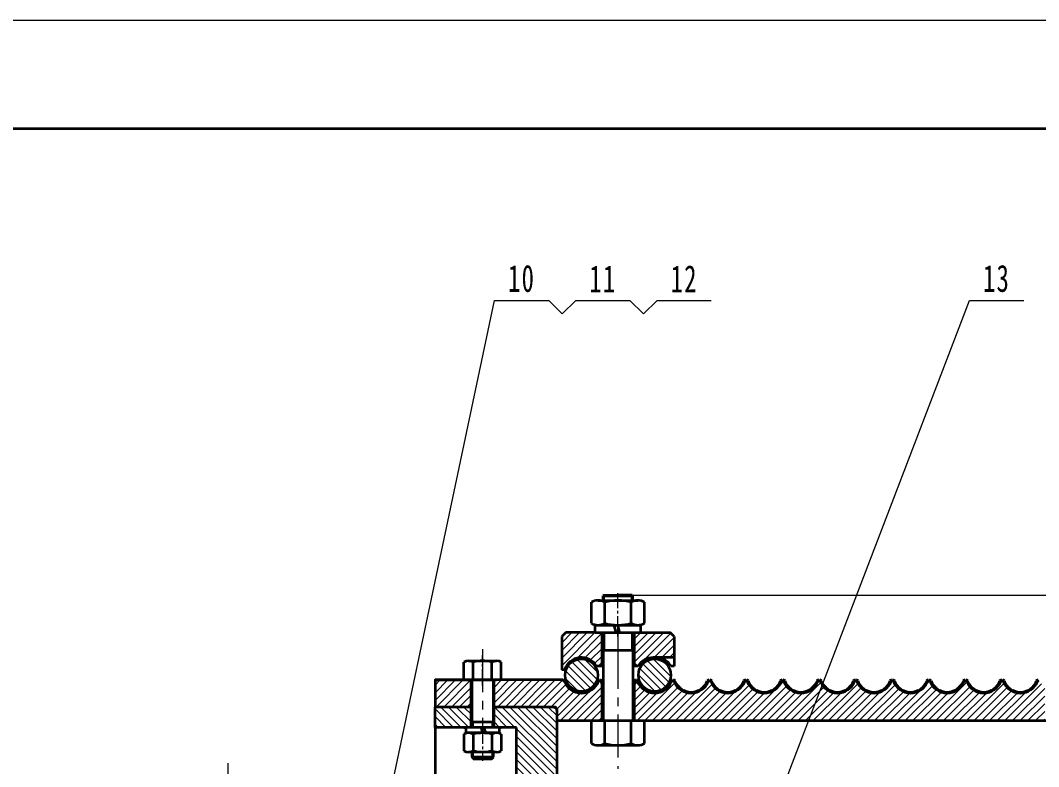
# Model space of a CAD drawing. Header units: millimetres. Extents: x -2378 to 2378, y -1682 to 1682.
# Drawn here: x -699 to 53, y 1131 to 1682 of the extents above; entities that cross this region are included whole.
import ezdxf

# ---------------------------------------------------------------- set-up
doc = ezdxf.new("R2010")
doc.units = ezdxf.units.MM
doc.linetypes.add('CENTER', pattern=[50.8, 31.75, -6.35, 6.35, -6.35])
doc.linetypes.add('点画线', pattern=[18, 12, -2, 2, -2])
doc.layers.get('0').update_dxf_attribs({"lineweight": 35})
for name, color, linetype, lineweight in [('中心线', 1, 'CENTER', 15), ('中心线层', 1, '点画线', 18), ('剖面线层', 4, 'Continuous', 18), ('尺寸线层', 3, 'Continuous', 18), ('粗实线', 7, 'Continuous', 50), ('粗实线层', 7, 'Continuous', 35), ('细实线', 7, 'Continuous', 18), ('细实线层', 7, 'Continuous', 18)]:
    doc.layers.add(name, color=color, linetype=linetype, lineweight=lineweight)
doc.styles.add('标准', font='', dxfattribs={"width": 0.667})
doc.styles.get('标准').set_extended_font_data('宋体')
doc.dimstyles.new('标准', dxfattribs={"dimscale": 4, "dimtxt": 3.5, "dimasz": 4, "dimexe": 2, "dimexo": 0, "dimtad": 1, "dimdsep": 46, "dimtxsty": '标准', "dimblk": '_CAXARROW', "dimcen": 0, "dimdle": 6, "dimazin": 2, "dimtfac": 0.707107, "dimtdec": 3, "dimtmove": 2, "dimatfit": 3, "dimfxl": 1, "dimfrac": 2, "dimtolj": 1, "dimarcsym": 1})
pattern_1 = [(135, (0, 0), (-2.828427, -2.828427), [])]
pattern_2 = [(45, (0, 0), (-2.828427, 2.828427), [])]

# ---------------------------------------------------------------- blocks, each defined once
blk = doc.blocks.new('*X2')
at = {"layer": '粗实线层'}
blk.add_line((574.5, 400.5), (-574.5, 400.5), dxfattribs=at)
at = {"layer": '细实线层'}
blk.add_line((594.5, 420.5), (-594.5, 420.5), dxfattribs=at)
blk = doc.blocks.new('*X3')
at = {"layer": '中心线层'}
blk.add_line((0, -4), (0, 18.1), dxfattribs=at)
at = {"layer": '粗实线层'}
for p, q in [((-13.86, 0.93), (-13.86, 13.17)), ((-10.39, 14.1), (10.39, 14.1)), ((-6.93, 0.93), (-6.93, 13.17)), ((6.93, 0.93), (6.93, 13.17)), ((13.86, 0.93), (13.86, 13.17)), ((-10.39, 0), (10.39, 0))]:
    blk.add_line(p, q, dxfattribs=at)
for centre, radius, start, end in [((-10.39, 7.17), 6.93, 60, 120), ((0, -12.22), 26.32, 74.73852, 105.26148), ((10.39, 7.17), 6.93, 60, 120), ((-10.39, 6.93), 6.93, 240, 300), ((0, 26.32), 26.32, 254.73852, 285.26148), ((10.39, 6.93), 6.93, 240, 300)]:
    blk.add_arc(centre, radius, start, end, dxfattribs=at)
blk = doc.blocks.new('*X18')
at = {"layer": '中心线层', "linetype": '点画线', "lineweight": 18}
blk.add_line((0, -3), (0, 7.1), dxfattribs=at)
at = {"layer": '粗实线层'}
for p, q in [((-12.2, 4.1), (12.2, 4.1)), ((-12.2, 0), (-12.2, 4.1)), ((-12.2, 0), (12.2, 0)), ((-1.06, 0), (-2.16, 4.1)), ((0.92, 0.53), (-0.04, 4.1)), ((1.06, 0), (0.92, 0.53)), ((12.2, 0), (12.2, 4.1))]:
    blk.add_line(p, q, dxfattribs=at)
blk = doc.blocks.new('*X4')
at = {"layer": '中心线层'}
blk.add_line((0, -5.5), (0, 23.6), dxfattribs=at)
at = {"layer": '粗实线层'}
for p, q in [((-19.63, 1.31), (-19.63, 16.79)), ((-14.72, 18.1), (14.72, 18.1)), ((-9.81, 1.31), (-9.81, 16.79)), ((9.81, 1.31), (9.81, 16.79)), ((19.63, 1.31), (19.63, 16.79)), ((-14.72, 0), (14.72, 0))]:
    blk.add_line(p, q, dxfattribs=at)
for centre, radius, start, end in [((-14.72, 8.29), 9.81, 60, 120), ((0, -19.19), 37.29, 74.73852, 105.26148), ((14.72, 8.29), 9.81, 60, 120), ((-14.72, 9.81), 9.81, 240, 300), ((0, 37.29), 37.29, 254.73852, 285.26148), ((14.72, 9.81), 9.81, 240, 300)]:
    blk.add_arc(centre, radius, start, end, dxfattribs=at)
blk = doc.blocks.new('*X32')
at = {"layer": '中心线层', "linetype": '点画线', "lineweight": 18}
blk.add_line((0, -3), (0, 8.5), dxfattribs=at)
at = {"layer": '粗实线层'}
for p, q in [((-16.75, 5.5), (16.75, 5.5)), ((-16.75, 0), (-16.75, 5.5)), ((-16.75, 0), (16.75, 0)), ((-1.42, 0), (-2.9, 5.5)), ((1.23, 0.71), (-0.05, 5.5)), ((1.42, 0), (1.23, 0.71)), ((16.75, 0), (16.75, 5.5))]:
    blk.add_line(p, q, dxfattribs=at)
blk = doc.blocks.new('*X42')
at = {"layer": '尺寸线层', "linetype": 'Continuous'}
for points in [[(1038.51, 1257.53), (1040.51, 1241.53), (1036.51, 1241.53)], [(1038.51, 479.84), (1040.51, 495.84), (1036.51, 495.84)]]:
    blk.add_hatch(color=0, dxfattribs=at).paths.add_polyline_path(points, flags=0)
at = {"layer": '尺寸线层', "color": 0, "linetype": 'Continuous'}
for p, q in [((-247.29, 1257.53), (1046.51, 1257.53)), ((1038.51, 1257.53), (1038.51, 479.84)), ((787.56, 479.84), (1046.51, 479.84))]:
    blk.add_line(p, q, dxfattribs=at)
at = {"layer": '尺寸线层', "color": 0, "insert": (1029.01, 868.69), "char_height": 14, "width": 39.5013, "attachment_point": 5, "rotation": 90, "line_spacing_factor": 1.15057, "style": '标准'}
blk.add_mtext('\\T1.1;778', dxfattribs=at)
blk = doc.blocks.new('_CAXARROW')
blk.add_hatch(color=0).paths.add_polyline_path([(0, 0), (-1, 0.125), (-1, -0.125)], flags=0)
blk = doc.blocks.new('*X68')
at = {"layer": '细实线层', "lineweight": 18}
h = blk.add_hatch(color=0, dxfattribs=at)
edge = h.paths.add_edge_path(flags=0)
edge.add_arc((0, 0), 2, 0, 360)
at = {"layer": '细实线层', "color": 0}
for p, q in [((0, 0), (154.27, 730.77)), ((154.27, 730.77), (194.27, 730.77)), ((194.27, 730.77), (204.27, 720.77)), ((214.27, 730.77), (204.27, 720.77)), ((214.27, 730.77), (254.27, 730.77)), ((254.27, 730.77), (264.27, 720.77)), ((274.27, 730.77), (264.27, 720.77)), ((274.27, 730.77), (314.27, 730.77))]:
    blk.add_line(p, q, dxfattribs=at)
at = {"layer": '细实线层', "color": 0, "lineweight": 18, "char_height": 20, "width": 68, "attachment_point": 8, "line_spacing_factor": 1.15057, "style": '标准'}
for s, insert in [('\\T1.1;10', (174.27, 736.77)), ('\\T1.1;11', (234.27, 736.77)), ('\\T1.1;12', (294.27, 736.77))]:
    blk.add_mtext(s, dxfattribs=dict(at, insert=insert))
blk = doc.blocks.new('*X69')
at = {"layer": '细实线层', "lineweight": 18}
h = blk.add_hatch(color=0, dxfattribs=at)
edge = h.paths.add_edge_path(flags=0)
edge.add_arc((0, 0), 2, 0, 360)
at = {"layer": '细实线层', "color": 0}
for p, q in [((0, 0), (201.01, 525.08)), ((201.01, 525.08), (241.01, 525.08))]:
    blk.add_line(p, q, dxfattribs=at)
at = {"layer": '细实线层', "color": 0, "lineweight": 18, "insert": (221.01, 531.08), "char_height": 20, "width": 68, "attachment_point": 8, "line_spacing_factor": 1.15057, "style": '标准'}
blk.add_mtext('\\T1.1;13', dxfattribs=at)
blk = doc.blocks.new('*X70')
at = {"layer": '细实线层', "lineweight": 18}
h = blk.add_hatch(color=0, dxfattribs=at)
edge = h.paths.add_edge_path(flags=0)
edge.add_arc((0, 0), 2, 0, 360)
at = {"layer": '细实线层', "color": 0}
for p, q in [((0, 0), (442.46, 945.81)), ((442.46, 945.81), (482.46, 945.81))]:
    blk.add_line(p, q, dxfattribs=at)
at = {"layer": '细实线层', "color": 0, "lineweight": 18, "insert": (462.46, 951.81), "char_height": 20, "width": 68, "attachment_point": 8, "line_spacing_factor": 1.15057, "style": '标准'}
blk.add_mtext('\\T1.1;14', dxfattribs=at)

msp = doc.modelspace()

# ---------------------------------------------------------------- hatches: boundary and pattern name
at = {"layer": '剖面线层'}
h = msp.add_hatch(dxfattribs=at)
h.set_pattern_fill('无图案', color=256, scale=4, angle=45, style=0, pattern_type=0)
h.set_pattern_definition(pattern_2)
edge = h.paths.add_edge_path(flags=0)
edge.add_line((-245.792, 1206.951), (-245.792, 1221.142))
edge.add_line((-245.792, 1221.142), (-245.792, 1228.951))
edge.add_line((-245.792, 1228.951), (-244.792, 1229.951))
edge.add_line((-244.792, 1229.951), (-243.069, 1229.951))
edge.add_line((-243.069, 1229.951), (-219.292, 1229.951))
edge.add_line((-219.292, 1229.951), (-216.292, 1226.951))
edge.add_line((-216.292, 1226.951), (-216.292, 1211.451))
edge.add_line((-216.292, 1211.451), (-229.792, 1211.451))
edge.add_line((-229.792, 1211.451), (-231.792, 1211.451))
edge.add_arc((-231.792, 1198.451), 13, 90, 150)
edge.add_line((-243.05, 1204.951), (-243.792, 1204.951))
edge.add_line((-243.792, 1204.951), (-245.792, 1206.951))
edge = h.paths.add_edge_path(flags=0)
edge.add_line((-299.294, 1202.451), (-299.294, 1218.745))
edge.add_line((-299.294, 1218.745), (-299.294, 1226.951))
edge.add_line((-299.294, 1226.951), (-296.294, 1229.951))
edge.add_line((-296.294, 1229.951), (-272.514, 1229.951))
edge.add_line((-272.514, 1229.951), (-270.794, 1229.951))
edge.add_line((-270.794, 1229.951), (-269.794, 1228.951))
edge.add_line((-269.794, 1228.951), (-269.794, 1206.951))
edge.add_line((-269.794, 1206.951), (-271.794, 1204.951))
edge.add_line((-271.794, 1204.951), (-273.536, 1204.951))
edge.add_arc((-284.794, 1198.451), 13, 30, 162.079787)
edge.add_line((-297.163, 1202.451), (-299.294, 1202.451))
h = msp.add_hatch(dxfattribs=at)
h.set_pattern_fill('无图案', color=256, scale=4, angle=135, style=0, pattern_type=0)
h.set_pattern_definition(pattern_1)
edge = h.paths.add_edge_path(flags=0)
edge.add_arc((-284.772, 1198.451), 12, 166.540145, 360, ccw=False)
edge.add_arc((-284.772, 1198.451), 12, 0, 166.540145, ccw=False)
edge = h.paths.add_edge_path(flags=0)
edge.add_arc((-230.772, 1198.451), 12, 172.364281, 360, ccw=False)
edge.add_arc((-230.772, 1198.451), 12, 0, 172.364281, ccw=False)
h = msp.add_hatch(dxfattribs=at)
h.set_pattern_fill('无图案', color=256, scale=4, angle=45, style=0, pattern_type=0)
h.set_pattern_definition(pattern_2)
h.paths.add_polyline_path([(-392.792, 1174.847), (-392.792, 1189.066), (-392.792, 1194.847), (-371.648, 1194.847), (-365.792, 1194.847), (-365.792, 1174.847), (-366.292, 1174.847)], flags=0)
h = msp.add_hatch(dxfattribs=at)
h.set_pattern_fill('无图案', color=256, scale=4, angle=45, style=0, pattern_type=0)
h.set_pattern_definition(pattern_2)
edge = h.paths.add_edge_path(flags=0)
edge.add_line((-349.292, 1174.847), (-349.292, 1188.312))
edge.add_line((-349.292, 1188.312), (-349.292, 1194.847))
edge.add_line((-349.292, 1194.847), (-298.292, 1194.847))
edge.add_arc((-298.292, 1193.451), 1.396, 20.323137, 90, ccw=False)
edge.add_arc((-284.792, 1198.451), 13, 200.323137, 339.676863)
edge.add_arc((-271.292, 1193.451), 1.396, 90, 159.676863, ccw=False)
edge.add_arc((-271.292, 1193.451), 1.396, 20.323137, 90, ccw=False)
edge.add_arc((-257.792, 1198.451), 13, 200.323137, 202.595948)
edge.add_line((-269.794, 1193.456), (-269.794, 1164.847))
edge.add_line((-269.794, 1164.847), (-302.792, 1164.847))
edge.add_line((-302.792, 1164.847), (-302.792, 1174.847))
edge.add_line((-302.792, 1174.847), (-349.292, 1174.847))
h = msp.add_hatch(dxfattribs=at)
h.set_pattern_fill('无图案', color=256, scale=4, angle=45, style=0, pattern_type=0)
h.set_pattern_definition(pattern_2)
edge = h.paths.add_edge_path(flags=0)
edge.add_line((-245.792, 1164.847), (-245.792, 1178.207))
edge.add_line((-245.792, 1178.207), (-245.792, 1193.451))
edge.add_arc((-257.792, 1198.451), 13, 337.380135, 339.676863)
edge.add_arc((-244.292, 1193.451), 1.396, 90, 159.676863, ccw=False)
edge.add_arc((-244.292, 1193.451), 1.396, 20.323137, 90, ccw=False)
edge.add_arc((-230.792, 1198.451), 13, 200.323137, 339.676863)
edge.add_arc((-217.292, 1193.451), 1.396, 90, 159.676863, ccw=False)
edge.add_arc((-217.292, 1193.451), 1.396, 20.323137, 90, ccw=False)
edge.add_arc((-203.792, 1198.451), 13, 200.323137, 339.676863)
edge.add_arc((-190.292, 1193.451), 1.396, 90, 159.676863, ccw=False)
edge.add_arc((-190.292, 1193.451), 1.396, 20.323137, 90, ccw=False)
edge.add_arc((-176.792, 1198.451), 13, 200.323137, 339.676863)
edge.add_arc((-163.292, 1193.451), 1.396, 90, 159.676863, ccw=False)
edge.add_arc((-163.292, 1193.451), 1.396, 20.323137, 90, ccw=False)
edge.add_arc((-149.792, 1198.451), 13, 200.323137, 339.676863)
edge.add_arc((-136.292, 1193.451), 1.396, 90, 159.676863, ccw=False)
edge.add_arc((-136.292, 1193.451), 1.396, 20.323137, 90, ccw=False)
edge.add_arc((-122.792, 1198.451), 13, 200.323137, 339.676863)
edge.add_arc((-109.292, 1193.451), 1.396, 90, 159.676863, ccw=False)
edge.add_arc((-109.292, 1193.451), 1.396, 20.323137, 90, ccw=False)
edge.add_arc((-95.792, 1198.451), 13, 200.323137, 339.676863)
edge.add_arc((-82.292, 1193.451), 1.396, 90, 159.676863, ccw=False)
edge.add_arc((-82.292, 1193.451), 1.396, 20.323137, 90, ccw=False)
edge.add_arc((-68.792, 1198.451), 13, 200.323137, 339.676863)
edge.add_arc((-55.292, 1193.451), 1.396, 90, 159.676863, ccw=False)
edge.add_arc((-55.292, 1193.451), 1.396, 20.323137, 90, ccw=False)
edge.add_arc((-41.792, 1198.451), 13, 200.323137, 339.676863)
edge.add_arc((-28.292, 1193.451), 1.396, 90, 159.676863, ccw=False)
edge.add_arc((-28.292, 1193.451), 1.396, 20.323137, 90, ccw=False)
edge.add_arc((-14.792, 1198.451), 13, 200.323137, 339.676863)
edge.add_arc((-1.292, 1193.451), 1.396, 90, 159.676863, ccw=False)
edge.add_arc((-1.292, 1193.451), 1.396, 20.323137, 90, ccw=False)
edge.add_arc((12.208, 1198.451), 13, 200.323137, 339.676863)
edge.add_arc((25.708, 1193.451), 1.396, 90, 159.676863, ccw=False)
edge.add_arc((25.708, 1193.451), 1.396, 20.323137, 90, ccw=False)
edge.add_arc((39.208, 1198.451), 13, 200.323137, 339.676863)
edge.add_arc((52.708, 1193.451), 1.396, 90, 159.676863, ccw=False)
edge.add_arc((52.708, 1193.451), 1.396, 20.323137, 90, ccw=False)
edge.add_arc((66.208, 1198.451), 13, 200.323137, 226.186939)
edge.add_line((57.208, 1189.07), (57.208, 1164.847))
edge.add_line((57.208, 1164.847), (-238.162, 1164.847))
edge.add_line((-238.162, 1164.847), (-245.792, 1164.847))

# ---------------------------------------------------------------- linework, layer by layer
for q in [(-361.904, 1194.847), (-352.292, 1194.847)]:
    msp.add_line((-392.792, 1194.847), q)
at = {"layer": '中心线'}
for p, q in [((-257.792, 1220.075), (-257.792, 1129.121)), ((-357.792, 1217.606), (-357.792, 1131.874))]:
    msp.add_line(p, q, dxfattribs=at)
at = {"layer": '中心线层'}
for p, q in [((-257.792, 1229.951), (-257.792, 1204.951)), ((-357.792, 1190.847), (-357.792, 1212.947)), ((-545.792, 1133.54), (-545.792, 1031.141))]:
    msp.add_line(p, q, dxfattribs=at)
at = {"layer": '粗实线'}
for centre, radius, start, end in [((-298.292, 1193.451), 1.396, 20.323137, 90), ((-284.792, 1198.451), 13, 200.323137, 339.676863), ((-271.292, 1193.451), 1.396, 90, 159.676863), ((-271.292, 1193.451), 1.396, 20.323137, 90), ((-271.292, 1193.451), 1.396, 20.323137, 90), ((-257.792, 1198.451), 13, 200.323137, 202.595948), ((-257.792, 1198.451), 13, 200.323137, 202.595948), ((-257.792, 1198.438), 13, 200.323137, 212.186971), ((-257.792, 1198.438), 13, 327.795772, 339.676863), ((-257.792, 1198.451), 13, 337.380135, 339.676863), ((-257.792, 1198.451), 13, 337.380135, 339.676863), ((-244.292, 1193.451), 1.396, 90, 159.676863), ((-244.292, 1193.451), 1.396, 20.323137, 90), ((-230.792, 1198.451), 13, 200.323137, 339.676863), ((-217.292, 1193.451), 1.396, 90, 159.676863), ((-217.292, 1193.451), 1.396, 20.323137, 90), ((-203.792, 1198.451), 13, 200.323137, 339.676863), ((-190.292, 1193.451), 1.396, 90, 159.676863), ((-190.292, 1193.451), 1.396, 20.323137, 90), ((-176.792, 1198.451), 13, 200.323137, 339.676863), ((-163.292, 1193.451), 1.396, 90, 159.676863), ((-163.292, 1193.451), 1.396, 20.323137, 90), ((-149.792, 1198.451), 13, 200.323137, 339.676863), ((-136.292, 1193.451), 1.396, 90, 159.676863), ((-136.292, 1193.451), 1.396, 20.323137, 90), ((-122.792, 1198.451), 13, 200.323137, 339.676863), ((-109.292, 1193.451), 1.396, 90, 159.676863), ((-109.292, 1193.451), 1.396, 20.323137, 90), ((-95.792, 1198.451), 13, 200.323137, 339.676863), ((-82.292, 1193.451), 1.396, 90, 159.676863), ((-82.292, 1193.451), 1.396, 20.323137, 90), ((-68.792, 1198.451), 13, 200.323137, 339.676863), ((-55.292, 1193.451), 1.396, 90, 159.676863), ((-55.292, 1193.451), 1.396, 20.323137, 90), ((-41.792, 1198.451), 13, 200.323137, 339.676863), ((-28.292, 1193.451), 1.396, 90, 159.676863), ((-28.292, 1193.451), 1.396, 20.323137, 90), ((-14.792, 1198.451), 13, 200.323137, 339.676863), ((-1.292, 1193.451), 1.396, 90, 159.676863), ((-1.292, 1193.451), 1.396, 20.323137, 90), ((12.208, 1198.451), 13, 200.323137, 339.676863), ((25.708, 1193.451), 1.396, 90, 159.676863), ((25.708, 1193.451), 1.396, 20.323137, 90), ((39.208, 1198.451), 13, 200.323137, 339.676863), ((52.708, 1193.451), 1.396, 90, 159.676863)]:
    msp.add_arc(centre, radius, start, end, dxfattribs=at)
at = {"layer": '粗实线层'}
for p, q in [((-268.294, 1257.534), (-257.792, 1257.534)), ((-247.29, 1257.534), (-257.792, 1257.534)), ((-296.294, 1229.951), (-299.294, 1226.951)), ((-299.294, 1226.951), (-299.294, 1202.451)), ((-270.794, 1229.951), (-296.294, 1229.951)), ((-269.794, 1228.951), (-270.794, 1229.951)), ((-270.794, 1229.951), (-219.292, 1229.951)), ((-269.794, 1228.951), (-269.794, 1206.951)), ((-269.794, 1228.951), (-268.794, 1228.951)), ((-268.794, 1229.951), (-268.794, 1164.847)), ((-246.792, 1229.951), (-246.792, 1164.847)), ((-246.792, 1228.951), (-245.792, 1228.951)), ((-245.792, 1228.951), (-244.792, 1229.951)), ((-245.792, 1228.951), (-245.792, 1206.951)), ((-244.792, 1229.951), (-219.292, 1229.951)), ((-216.292, 1226.951), (-219.292, 1229.951)), ((-216.292, 1226.951), (-216.292, 1204.951)), ((-268.794, 1216.951), (-246.792, 1216.951)), ((-216.292, 1211.451), (-231.792, 1211.451)), ((-371.648, 1194.847), (-371.648, 1208.019)), ((-368.184, 1208.947), (-347.399, 1208.947)), ((-365.792, 1208.947), (-349.792, 1208.947)), ((-364.72, 1194.847), (-364.72, 1208.019)), ((-350.864, 1194.847), (-350.864, 1208.019)), ((-343.935, 1194.847), (-343.935, 1208.019)), ((-268.794, 1204.951), (-273.536, 1204.951)), ((-269.794, 1206.951), (-271.794, 1204.951)), ((-269.794, 1206.951), (-268.794, 1206.951)), ((-246.792, 1206.951), (-245.792, 1206.951)), ((-243.05, 1204.951), (-246.792, 1204.951)), ((-243.792, 1204.951), (-245.792, 1206.951)), ((-216.292, 1204.951), (-218.533, 1204.951)), ((-297.163, 1202.451), (-299.294, 1202.451)), ((-298.292, 1194.847), (-392.792, 1194.847)), ((-368.184, 1194.847), (-347.399, 1194.847)), ((-366.292, 1159.834), (-366.292, 1194.834)), ((-365.792, 1194.847), (-365.792, 1159.847)), ((-361.904, 1194.847), (-352.292, 1194.847)), ((-349.792, 1159.847), (-349.792, 1194.847)), ((-349.292, 1159.834), (-349.292, 1194.834)), ((-269.794, 1193.456), (-269.794, 1164.847)), ((-245.792, 1193.451), (-245.792, 1164.847)), ((-392.792, 1159.847), (-392.792, 1174.847)), ((-365.792, 1174.847), (-392.792, 1174.847)), ((-304.791, 1174.847), (-349.792, 1174.847)), ((-302.792, 1064.946), (-302.792, 1172.834)), ((-332.792, 1159.847), (-392.792, 1159.847)), ((-392.792, 1159.847), (-392.792, 1021.182)), ((-365.792, 1163.833), (-349.792, 1163.833)), ((-332.792, 1064.946), (-332.792, 1159.847)), ((-302.792, 1164.847), (417.208, 1164.847)), ((-277.422, 1148.062), (-277.422, 1164.847)), ((-267.607, 1148.062), (-267.607, 1164.847)), ((-247.977, 1148.062), (-247.977, 1164.847)), ((-238.162, 1148.062), (-238.162, 1164.847)), ((-365.792, 1147.556), (-365.792, 1137.856)), ((-349.792, 1137.856), (-349.792, 1147.556)), ((-272.514, 1146.747), (-243.069, 1146.747)), ((-349.792, 1137.856), (-365.792, 1137.856)), ((-365.792, 1137.856), (-364.592, 1136.656)), ((-364.592, 1136.656), (-350.992, 1136.656)), ((-350.992, 1136.656), (-349.792, 1137.856))]:
    msp.add_line(p, q, dxfattribs=at)
msp.add_lwpolyline([(-365.792, 1194.847), (-392.792, 1194.847), (-392.792, 1174.847)], dxfattribs=at)
for centre in [(-284.772, 1198.451), (-230.772, 1198.451)]:
    msp.add_circle(centre, 12, dxfattribs=at)
for centre, radius, start, end in [((-284.794, 1198.451), 13, 30, 162.079787), ((-231.792, 1198.451), 13, 90, 150), ((-229.792, 1198.451), 13, 30, 90.000005), ((-368.184, 1202.019), 6.928, 60, 120), ((-357.792, 1182.626), 26.321, 74.73852, 105.26148), ((-347.399, 1202.019), 6.928, 60, 120), ((-305.792, 1171.834), 3, 0, 90), ((-304.792, 1172.834), 2, 0, 90), ((-272.514, 1156.562), 9.815, 240, 300), ((-257.792, 1184.034), 37.287, 254.73852, 285.26148), ((-243.069, 1156.562), 9.815, 240, 300)]:
    msp.add_arc(centre, radius, start, end, dxfattribs=at)
at = {"layer": '细实线'}
for p, q in [((-267.794, 1229.951), (-267.794, 1216.951)), ((-247.792, 1229.951), (-247.792, 1216.951))]:
    msp.add_line(p, q, dxfattribs=at)
at = {"layer": '细实线层', "linetype": 'Continuous', "lineweight": 18}
for p, q in [((-364.592, 1163.833), (-364.592, 1159.847)), ((-350.992, 1163.833), (-350.992, 1159.847))]:
    msp.add_line(p, q, dxfattribs=at)

# ---------------------------------------------------------------- block references
at = {"layer": '粗实线层', "xscale": 4, "yscale": 4, "zscale": 4}
msp.add_blockref('*X2', (0, 0), dxfattribs=at)
at = {"layer": '细实线层'}
for name, p in [('*X69', (-199.347, 950.072)), ('*X70', (-25.862, 529.344))]:
    msp.add_blockref(name, p, dxfattribs=at)

# ---------------------------------------------------------------- next in the draw order: wipeouts: each hides what was drawn before it
for points in [[(-238.162, 1236.766), (-238.162, 1246.301), (-238.162, 1246.301), (-238.162, 1252.236), (-238.162, 1252.236), (-238.311, 1252.32), (-238.461, 1252.402), (-238.613, 1252.481), (-238.767, 1252.557), (-238.921, 1252.631), (-239.077, 1252.702), (-239.234, 1252.771), (-239.393, 1252.836), (-239.552, 1252.899), (-239.712, 1252.959), (-239.874, 1253.016), (-240.036, 1253.07), (-240.2, 1253.122), (-240.364, 1253.171), (-240.529, 1253.216), (-240.695, 1253.259), (-240.861, 1253.299), (-241.029, 1253.336), (-241.197, 1253.37), (-241.365, 1253.402), (-241.534, 1253.43), (-241.703, 1253.455), (-241.873, 1253.478), (-242.043, 1253.497), (-242.214, 1253.513), (-242.385, 1253.527), (-242.556, 1253.537), (-242.727, 1253.545), (-242.898, 1253.549), (-243.069, 1253.551), (-243.069, 1253.551), (-257.792, 1253.551), (-257.792, 1253.551), (-272.514, 1253.551), (-272.514, 1253.551), (-272.685, 1253.549), (-272.857, 1253.545), (-273.028, 1253.537), (-273.199, 1253.527), (-273.37, 1253.513), (-273.54, 1253.497), (-273.71, 1253.478), (-273.88, 1253.455), (-274.05, 1253.43), (-274.219, 1253.402), (-274.387, 1253.37), (-274.555, 1253.336), (-274.722, 1253.299), (-274.889, 1253.259), (-275.054, 1253.216), (-275.22, 1253.171), (-275.384, 1253.122), (-275.547, 1253.07), (-275.71, 1253.016), (-275.871, 1252.959), (-276.032, 1252.899), (-276.191, 1252.836), (-276.349, 1252.771), (-276.506, 1252.702), (-276.662, 1252.631), (-276.817, 1252.557), (-276.97, 1252.481), (-277.122, 1252.402), (-277.273, 1252.32), (-277.422, 1252.236), (-277.422, 1252.236), (-277.422, 1246.301), (-277.422, 1246.301), (-277.422, 1236.766), (-277.422, 1236.766), (-277.273, 1236.681), (-277.122, 1236.6), (-276.97, 1236.521), (-276.817, 1236.444), (-276.662, 1236.37), (-276.506, 1236.299), (-276.349, 1236.231), (-276.191, 1236.166), (-276.032, 1236.103), (-275.871, 1236.043), (-275.71, 1235.986), (-275.547, 1235.931), (-275.384, 1235.88), (-275.22, 1235.831), (-275.054, 1235.785), (-274.889, 1235.742), (-274.722, 1235.702), (-274.555, 1235.665), (-274.387, 1235.631), (-274.219, 1235.6), (-274.05, 1235.572), (-273.88, 1235.546), (-273.71, 1235.524), (-273.54, 1235.505), (-273.37, 1235.488), (-273.199, 1235.475), (-273.028, 1235.464), (-272.857, 1235.457), (-272.685, 1235.452), (-272.514, 1235.451), (-272.514, 1235.451), (-257.792, 1235.451), (-257.792, 1235.451), (-243.069, 1235.451), (-243.069, 1235.451), (-242.898, 1235.452), (-242.727, 1235.457), (-242.556, 1235.464), (-242.385, 1235.475), (-242.214, 1235.488), (-242.043, 1235.505), (-241.873, 1235.524), (-241.703, 1235.546), (-241.534, 1235.572), (-241.365, 1235.6), (-241.197, 1235.631), (-241.029, 1235.665), (-240.861, 1235.702), (-240.695, 1235.742), (-240.529, 1235.785), (-240.364, 1235.831), (-240.2, 1235.88), (-240.036, 1235.931), (-239.874, 1235.986), (-239.712, 1236.043), (-239.552, 1236.103), (-239.393, 1236.166), (-239.234, 1236.231), (-239.077, 1236.299), (-238.921, 1236.37), (-238.767, 1236.444), (-238.613, 1236.521), (-238.461, 1236.6), (-238.311, 1236.681)], [(-371.648, 1154.819), (-371.648, 1147.281), (-371.648, 1147.281), (-371.648, 1142.575), (-371.648, 1142.575), (-371.543, 1142.516), (-371.437, 1142.458), (-371.329, 1142.402), (-371.221, 1142.348), (-371.112, 1142.296), (-371.002, 1142.246), (-370.891, 1142.198), (-370.779, 1142.151), (-370.667, 1142.107), (-370.554, 1142.065), (-370.44, 1142.024), (-370.325, 1141.986), (-370.21, 1141.95), (-370.094, 1141.915), (-369.977, 1141.883), (-369.86, 1141.853), (-369.743, 1141.825), (-369.625, 1141.798), (-369.506, 1141.774), (-369.387, 1141.752), (-369.268, 1141.732), (-369.148, 1141.714), (-369.028, 1141.699), (-368.908, 1141.685), (-368.788, 1141.673), (-368.667, 1141.664), (-368.547, 1141.656), (-368.426, 1141.651), (-368.305, 1141.648), (-368.184, 1141.647), (-368.184, 1141.647), (-357.792, 1141.647), (-357.792, 1141.647), (-347.399, 1141.647), (-347.399, 1141.647), (-347.279, 1141.648), (-347.158, 1141.651), (-347.037, 1141.656), (-346.916, 1141.664), (-346.796, 1141.673), (-346.675, 1141.685), (-346.555, 1141.699), (-346.435, 1141.714), (-346.316, 1141.732), (-346.196, 1141.752), (-346.077, 1141.774), (-345.959, 1141.798), (-345.841, 1141.825), (-345.723, 1141.853), (-345.606, 1141.883), (-345.49, 1141.915), (-345.374, 1141.95), (-345.259, 1141.986), (-345.144, 1142.024), (-345.03, 1142.065), (-344.917, 1142.107), (-344.804, 1142.151), (-344.692, 1142.198), (-344.581, 1142.246), (-344.471, 1142.296), (-344.362, 1142.348), (-344.254, 1142.402), (-344.147, 1142.458), (-344.041, 1142.516), (-343.935, 1142.575), (-343.935, 1142.575), (-343.935, 1147.281), (-343.935, 1147.281), (-343.935, 1154.819), (-343.935, 1154.819), (-344.041, 1154.878), (-344.147, 1154.936), (-344.254, 1154.992), (-344.362, 1155.046), (-344.471, 1155.098), (-344.581, 1155.148), (-344.692, 1155.196), (-344.804, 1155.243), (-344.917, 1155.287), (-345.03, 1155.329), (-345.144, 1155.37), (-345.259, 1155.408), (-345.374, 1155.444), (-345.49, 1155.479), (-345.606, 1155.511), (-345.723, 1155.541), (-345.841, 1155.569), (-345.959, 1155.596), (-346.077, 1155.62), (-346.196, 1155.642), (-346.316, 1155.662), (-346.435, 1155.68), (-346.555, 1155.695), (-346.675, 1155.709), (-346.796, 1155.721), (-346.916, 1155.73), (-347.037, 1155.738), (-347.158, 1155.743), (-347.279, 1155.746), (-347.399, 1155.747), (-347.399, 1155.747), (-357.792, 1155.747), (-357.792, 1155.747), (-368.184, 1155.747), (-368.184, 1155.747), (-368.305, 1155.746), (-368.426, 1155.743), (-368.547, 1155.738), (-368.667, 1155.73), (-368.788, 1155.721), (-368.908, 1155.709), (-369.028, 1155.695), (-369.148, 1155.68), (-369.268, 1155.662), (-369.387, 1155.642), (-369.506, 1155.62), (-369.625, 1155.596), (-369.743, 1155.569), (-369.86, 1155.541), (-369.977, 1155.511), (-370.094, 1155.479), (-370.21, 1155.444), (-370.325, 1155.408), (-370.44, 1155.37), (-370.554, 1155.329), (-370.667, 1155.287), (-370.779, 1155.243), (-370.891, 1155.196), (-371.002, 1155.148), (-371.112, 1155.098), (-371.221, 1155.046), (-371.329, 1154.992), (-371.437, 1154.936), (-371.543, 1154.878)]]:
    msp.add_wipeout(points).dxf.layer = '粗实线层'

# ---------------------------------------------------------------- next in the draw order: linework, layer by layer
at = {"layer": '粗实线层'}
for p, q in [((-268.294, 1257.534), (-268.794, 1257.034)), ((-268.794, 1253.551), (-268.794, 1257.034)), ((-268.794, 1257.034), (-246.79, 1257.034)), ((-247.29, 1257.534), (-246.79, 1257.034)), ((-246.79, 1253.551), (-246.79, 1257.034))]:
    msp.add_line(p, q, dxfattribs=at)
at = {"layer": '细实线'}
for p, q in [((-267.794, 1253.551), (-267.794, 1257.534)), ((-247.79, 1253.551), (-247.79, 1257.534))]:
    msp.add_line(p, q, dxfattribs=at)
at = {"layer": '细实线层', "linetype": 'Continuous', "lineweight": 18}
for p, q in [((-364.592, 1141.647), (-364.592, 1136.643)), ((-364.592, 1140.656), (-364.592, 1136.656)), ((-350.992, 1141.647), (-350.992, 1136.643)), ((-350.992, 1140.656), (-350.992, 1136.656))]:
    msp.add_line(p, q, dxfattribs=at)

# ---------------------------------------------------------------- next in the draw order: block references
at = {"layer": '粗实线层'}
msp.add_blockref('*X4', (-257.792, 1235.451), dxfattribs=at)
at = {"layer": '粗实线层', "rotation": 179.9999999999998}
msp.add_blockref('*X3', (-357.792, 1155.747), dxfattribs=at)

# ---------------------------------------------------------------- next in the draw order: wipeouts: each hides what was drawn before it
for points in [[(-241.042, 1229.951), (-241.042, 1233.533), (-241.042, 1233.533), (-241.042, 1235.451), (-241.042, 1235.451), (-257.792, 1235.451), (-257.792, 1235.451), (-257.842, 1235.451), (-257.842, 1235.451), (-260.689, 1235.451), (-260.689, 1235.451), (-274.542, 1235.451), (-274.542, 1235.451), (-274.542, 1233.533), (-274.542, 1233.533), (-274.542, 1229.951), (-274.542, 1229.951), (-259.215, 1229.951), (-259.215, 1229.951), (-257.792, 1229.951), (-257.792, 1229.951), (-256.368, 1229.951), (-256.368, 1229.951)], [(-369.992, 1159.847), (-369.992, 1157.041), (-369.992, 1157.041), (-369.992, 1155.747), (-369.992, 1155.747), (-357.792, 1155.747), (-357.792, 1155.747), (-357.754, 1155.747), (-357.754, 1155.747), (-355.632, 1155.747), (-355.632, 1155.747), (-345.592, 1155.747), (-345.592, 1155.747), (-345.592, 1157.041), (-345.592, 1157.041), (-345.592, 1159.847), (-345.592, 1159.847), (-356.731, 1159.847), (-356.731, 1159.847), (-357.792, 1159.847), (-357.792, 1159.847), (-358.853, 1159.847), (-358.853, 1159.847)]]:
    msp.add_wipeout(points).dxf.layer = '粗实线层'

# ---------------------------------------------------------------- next in the draw order: hatches: boundary and pattern name
at = {"layer": '剖面线层'}
h = msp.add_hatch(dxfattribs=at)
h.set_pattern_fill('无图案', color=256, scale=4, angle=135, style=0, pattern_type=0)
h.set_pattern_definition(pattern_1)
h.paths.add_polyline_path([(-392.792, 1174.834), (-392.792, 1167.17), (-392.792, 1159.834), (-365.792, 1159.834), (-365.792, 1174.834)], flags=0)
h.paths.add_polyline_path([(-349.792, 1174.834), (-349.792, 1167.71), (-349.792, 1159.834), (-332.792, 1159.834), (-332.792, 1064.933), (-382.792, 1064.933), (-382.792, 1024.837), (-282.792, 1024.837), (-282.792, 1064.933), (-302.792, 1064.933), (-302.792, 1174.834)], flags=0)

# ---------------------------------------------------------------- next in the draw order: linework, layer by layer
at = {"layer": '粗实线层'}
for start, end in [(248.90766, 251.021234), (288.978766, 291.09234)]:
    msp.add_arc((-357.792, 1194.847), 37.513, start, end, dxfattribs=at)

# ---------------------------------------------------------------- next in the draw order: block references
for name, p, rotation in [('*X32', (-257.792, 1229.951), 360), ('*X18', (-357.792, 1159.847), 180)]:
    msp.add_blockref(name, p, dxfattribs=dict(at, rotation=rotation))
at = {"layer": '细实线层'}
msp.add_blockref('*X68', (-503.206, 744.383), dxfattribs=at)

# ---------------------------------------------------------------- next in the draw order: dimensions: what is measured, and where the dimension line sits
at = {"layer": '尺寸线层'}
dim = msp.add_linear_dim(base=(1038.509, 479.84), p1=(-247.29, 1257.534), p2=(787.557, 479.84), angle=270, text='778', dimstyle='标准', override={"dimsah": 1, "dimtfac": 1, "dimtfill": 1, "dimtzin": 8}, dxfattribs=at)
dim.commit()
dim.dimension.update_dxf_attribs({"geometry": '*X42', "text_midpoint": (1038.509, 868.687)})

doc.saveas('drawing.dxf')
